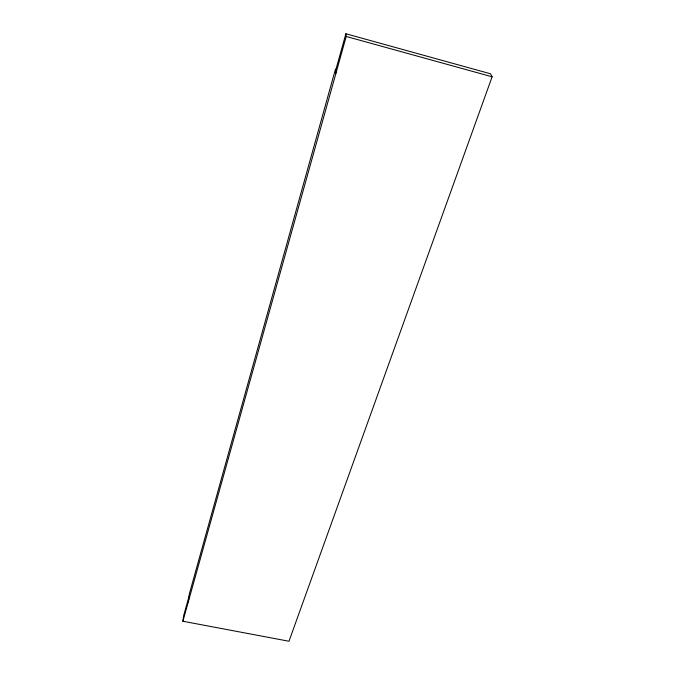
<?xml version="1.0" encoding="UTF-8"?>
<svg xmlns="http://www.w3.org/2000/svg" width="675" height="675" viewBox="0 0 675 675"><rect width="100%" height="100%" fill="white"/><g stroke="black" fill="none" stroke-linecap="round" stroke-linejoin="round"><path stroke-width="1.01" d="M188.232 602.1L189.354 593.865L335.475 69.154L335.838 73.617M335.593 70.63L345.878 33.75L490.531 73.786L492.117 76.798L288.976 641.25L182.883 621.245L183.659 615.684L188.983 596.59M182.883 621.245L346.216 36.467L345.878 33.75M346.216 36.467L492.117 76.798"/></g></svg>
